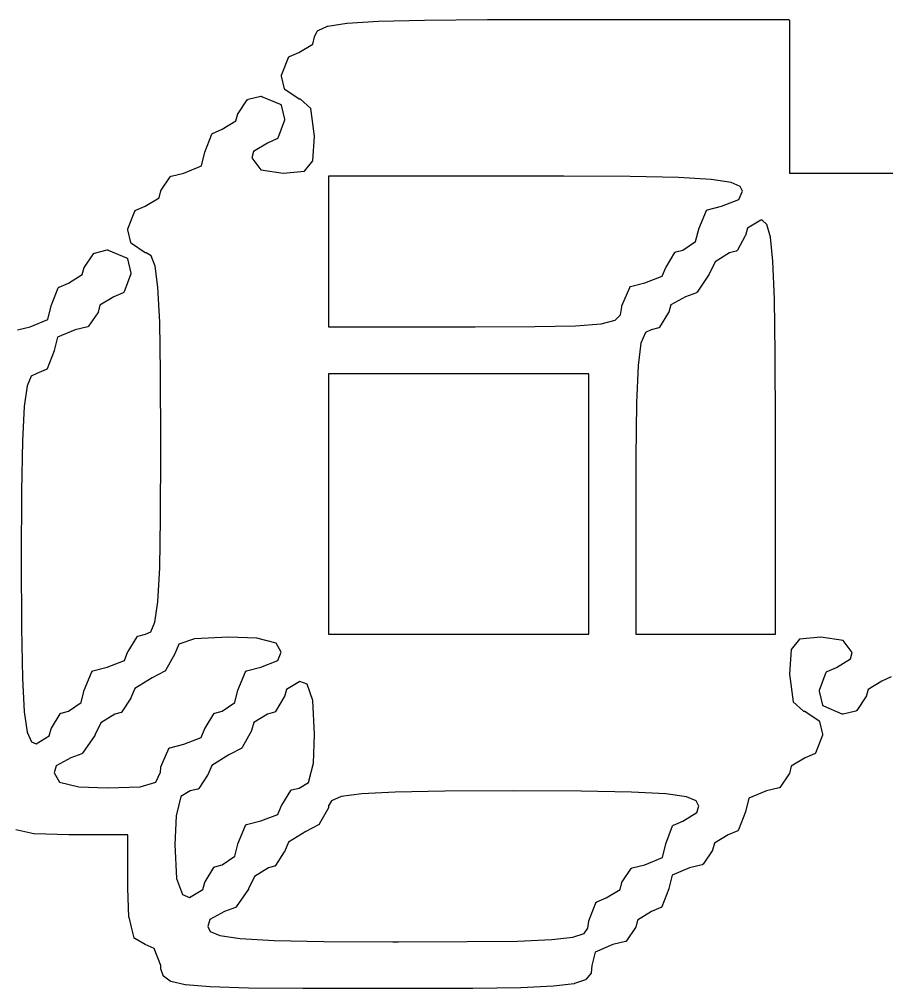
# Model space of a CAD drawing. Header units: millimetres. Extents: x 24 to 207, y 13 to 184.
# Drawn here: x 72.923 to 75.79, y 169.269 to 172.472 of the extents above; entities that cross this region are included whole.
import ezdxf

# ---------------------------------------------------------------- set-up
doc = ezdxf.new("R2010")
doc.units = ezdxf.units.MM
doc.header["$MEASUREMENT"] = 0
doc.layers.add('Silk', color=142, linetype='Continuous')

msp = doc.modelspace()

# ---------------------------------------------------------------- linework, layer by layer
at = {"layer": 'Silk', "linetype": 'Continuous'}
for p, q in [((73.943, 172.4492), (74.006, 172.4591)), ((74.006, 172.4591), (74.007, 172.4591)), ((74.007, 172.4591), (74.11, 172.4657)), ((74.007, 172.4591), (74.007, 172.4591)), ((74.11, 172.4657), (74.262, 172.4696)), ((74.11, 172.4657), (74.11, 172.4657)), ((74.11, 172.4657), (74.11, 172.4657)), ((74.262, 172.4696), (74.471, 172.4714)), ((74.262, 172.4696), (74.262, 172.4696)), ((74.262, 172.4696), (74.262, 172.4696)), ((74.471, 172.4714), (74.684, 172.4718)), ((74.471, 172.4714), (74.471, 172.4714)), ((74.471, 172.4714), (74.471, 172.4714)), ((74.684, 172.4718), (74.684, 172.4718)), ((74.684, 172.4718), (74.684, 172.4718)), ((74.684, 172.4718), (75.464, 172.4718)), ((75.464, 172.4718), (75.465, 172.4717)), ((75.465, 172.4717), (75.465, 172.4717)), ((75.465, 172.4717), (75.465, 172.4716)), ((75.465, 172.4716), (75.466, 172.4715)), ((75.466, 172.4715), (75.466, 172.4713)), ((75.466, 172.4713), (75.467, 172.4711)), ((75.467, 172.4711), (75.467, 172.4709)), ((75.467, 172.4709), (75.467, 172.4706)), ((75.467, 172.4706), (75.468, 172.4703)), ((75.468, 172.4703), (75.468, 172.47)), ((75.468, 172.47), (75.468, 172.4696)), ((75.468, 172.4696), (75.468, 172.4693)), ((75.468, 172.4693), (75.469, 172.4689)), ((75.469, 172.4689), (75.469, 172.4685)), ((75.469, 172.4685), (75.469, 172.4681)), ((75.469, 172.4681), (75.469, 172.4677)), ((75.469, 172.4677), (75.469, 172.4672)), ((75.469, 172.4672), (75.469, 172.4668)), ((75.469, 172.4668), (75.469, 171.9638)), ((73.899, 172.4145), (73.908, 172.4327)), ((73.908, 172.4328), (73.909, 172.4334)), ((73.908, 172.4327), (73.908, 172.4328)), ((73.908, 172.4328), (73.908, 172.4328)), ((73.909, 172.4342), (73.91, 172.4346)), ((73.909, 172.4341), (73.909, 172.4342)), ((73.909, 172.4342), (73.909, 172.4342)), ((73.909, 172.4334), (73.909, 172.4341)), ((73.91, 172.4351), (73.911, 172.4352)), ((73.91, 172.4346), (73.91, 172.4351)), ((73.91, 172.4351), (73.91, 172.4351)), ((73.911, 172.4352), (73.942, 172.4489)), ((73.942, 172.4489), (73.943, 172.449)), ((73.943, 172.449), (73.943, 172.4492)), ((73.893, 172.3902), (73.899, 172.4136)), ((73.899, 172.414), (73.899, 172.4145)), ((73.899, 172.4136), (73.899, 172.414)), ((73.816, 172.3491), (73.847, 172.3624)), ((73.847, 172.3624), (73.893, 172.3902)), ((73.79, 172.2872), (73.813, 172.3463)), ((73.813, 172.3468), (73.814, 172.3472)), ((73.813, 172.3465), (73.813, 172.3468)), ((73.813, 172.3463), (73.813, 172.3465)), ((73.814, 172.3481), (73.815, 172.3485)), ((73.814, 172.3479), (73.814, 172.3481)), ((73.814, 172.3478), (73.814, 172.3479)), ((73.814, 172.3472), (73.814, 172.3478)), ((73.815, 172.3485), (73.815, 172.3489)), ((73.815, 172.3489), (73.816, 172.3489)), ((73.816, 172.3489), (73.816, 172.3491)), ((73.79, 172.2866), (73.79, 172.2872)), ((73.79, 172.286), (73.79, 172.2866)), ((73.79, 172.2857), (73.79, 172.286)), ((73.79, 172.2855), (73.79, 172.2857)), ((73.79, 172.2849), (73.79, 172.2855)), ((73.79, 172.2842), (73.79, 172.2849)), ((73.8, 172.2419), (73.79, 172.2842)), ((73.8, 172.2418), (73.8, 172.2419)), ((73.8, 172.2417), (73.8, 172.2418)), ((73.801, 172.241), (73.8, 172.2417)), ((73.801, 172.2403), (73.801, 172.241)), ((73.801, 172.2402), (73.801, 172.2403)), ((73.801, 172.2401), (73.801, 172.2402)), ((73.802, 172.2396), (73.801, 172.2401)), ((73.802, 172.239), (73.802, 172.2396)), ((73.802, 172.2389), (73.802, 172.239)), ((73.802, 172.239), (73.802, 172.239)), ((73.847, 172.2087), (73.802, 172.2389)), ((73.646, 172.1612), (73.676, 172.2055)), ((73.676, 172.2057), (73.677, 172.2062)), ((73.676, 172.2056), (73.676, 172.2057)), ((73.676, 172.2055), (73.676, 172.2056)), ((73.677, 172.2069), (73.678, 172.2072)), ((73.677, 172.2068), (73.677, 172.2069)), ((73.677, 172.2062), (73.677, 172.2068)), ((73.677, 172.2068), (73.677, 172.2068)), ((73.678, 172.2072), (73.679, 172.2075)), ((73.679, 172.2076), (73.721, 172.2177)), ((73.679, 172.2075), (73.679, 172.2076)), ((73.679, 172.2075), (73.679, 172.2075)), ((73.721, 172.2177), (73.722, 172.2177)), ((73.722, 172.2177), (73.723, 172.2178)), ((73.723, 172.2178), (73.723, 172.2178)), ((73.723, 172.2178), (73.723, 172.2178)), ((73.723, 172.2178), (73.724, 172.2176)), ((73.724, 172.2176), (73.724, 172.2174)), ((73.724, 172.2174), (73.785, 172.1918)), ((73.847, 172.2085), (73.847, 172.2087)), ((73.848, 172.2082), (73.847, 172.2085)), ((73.848, 172.2081), (73.848, 172.2082)), ((73.848, 172.208), (73.848, 172.2081)), ((73.849, 172.2079), (73.848, 172.208)), ((73.849, 172.2078), (73.849, 172.2079)), ((73.852, 172.2077), (73.849, 172.2078)), ((73.887, 172.1772), (73.852, 172.2077)), ((73.785, 172.1918), (73.786, 172.1915)), ((73.786, 172.1915), (73.786, 172.1912)), ((73.786, 172.1912), (73.786, 172.191)), ((73.786, 172.191), (73.786, 172.1908)), ((73.786, 172.1908), (73.787, 172.1904)), ((73.787, 172.1904), (73.787, 172.19)), ((73.787, 172.19), (73.787, 172.1897)), ((73.787, 172.1897), (73.788, 172.1894)), ((73.788, 172.1894), (73.788, 172.1889)), ((73.788, 172.1889), (73.788, 172.1884)), ((73.788, 172.1884), (73.8, 172.1415)), ((73.899, 172.0857), (73.887, 172.1772)), ((73.593, 172.1084), (73.639, 172.1362)), ((73.639, 172.1362), (73.645, 172.1596)), ((73.645, 172.1604), (73.646, 172.1612)), ((73.645, 172.1596), (73.645, 172.1604)), ((73.645, 172.1596), (73.645, 172.1596)), ((73.645, 172.1596), (73.645, 172.1596)), ((73.646, 172.1612), (73.646, 172.1612)), ((73.646, 172.1612), (73.646, 172.1612)), ((73.8, 172.1384), (73.777, 172.0793)), ((73.8, 172.1415), (73.8, 172.1408)), ((73.8, 172.1408), (73.8, 172.1402)), ((73.8, 172.1402), (73.8, 172.1399)), ((73.8, 172.1399), (73.8, 172.1397)), ((73.8, 172.1397), (73.8, 172.1391)), ((73.8, 172.1391), (73.8, 172.1384)), ((73.562, 172.0951), (73.593, 172.1084)), ((73.536, 172.0332), (73.559, 172.0923)), ((73.559, 172.0928), (73.56, 172.0932)), ((73.559, 172.0925), (73.559, 172.0928)), ((73.559, 172.0923), (73.559, 172.0925)), ((73.56, 172.0941), (73.561, 172.0945)), ((73.56, 172.0939), (73.56, 172.0941)), ((73.56, 172.0938), (73.56, 172.0939)), ((73.56, 172.0932), (73.56, 172.0938)), ((73.561, 172.0945), (73.561, 172.0949)), ((73.561, 172.0949), (73.562, 172.0949)), ((73.562, 172.0949), (73.562, 172.0951)), ((73.774, 172.0765), (73.743, 172.0632)), ((73.775, 172.0767), (73.774, 172.0765)), ((73.776, 172.0775), (73.775, 172.0771)), ((73.775, 172.0771), (73.775, 172.0768)), ((73.775, 172.0768), (73.775, 172.0767)), ((73.777, 172.0789), (73.776, 172.0784)), ((73.776, 172.0784), (73.776, 172.0779)), ((73.776, 172.0779), (73.776, 172.0777)), ((73.776, 172.0777), (73.776, 172.0775)), ((73.777, 172.0793), (73.777, 172.0791)), ((73.777, 172.0791), (73.777, 172.0789)), ((73.893, 172.0038), (73.899, 172.0857)), ((73.743, 172.0632), (73.697, 172.0354)), ((73.525, 171.9881), (73.536, 172.0326)), ((73.536, 172.0329), (73.536, 172.0332)), ((73.536, 172.0326), (73.536, 172.0329)), ((73.697, 172.0354), (73.692, 172.0143)), ((73.692, 172.0143), (73.721, 171.9747)), ((73.467, 171.9636), (73.525, 171.9881)), ((73.721, 171.9747), (73.795, 171.9638)), ((73.866, 171.9707), (73.893, 172.0038)), ((73.392, 171.9072), (73.422, 171.9515)), ((73.422, 171.9517), (73.423, 171.9522)), ((73.422, 171.9516), (73.422, 171.9517)), ((73.422, 171.9515), (73.422, 171.9516)), ((73.423, 171.9529), (73.424, 171.9532)), ((73.423, 171.9528), (73.423, 171.9529)), ((73.423, 171.9522), (73.423, 171.9528)), ((73.423, 171.9528), (73.423, 171.9528)), ((73.424, 171.9532), (73.425, 171.9535)), ((73.425, 171.9536), (73.467, 171.9636)), ((73.425, 171.9535), (73.425, 171.9536)), ((73.425, 171.9535), (73.425, 171.9535)), ((73.795, 171.9638), (73.866, 171.9707)), ((74.63, 171.9538), (73.945, 171.9538)), ((73.945, 171.9538), (73.945, 171.4558)), ((74.723, 171.9537), (74.63, 171.9538)), ((74.943, 171.9524), (74.723, 171.9537)), ((75.102, 171.949), (74.943, 171.9524)), ((75.21, 171.9427), (75.102, 171.949)), ((75.276, 171.9329), (75.21, 171.9427)), ((75.469, 171.9638), (75.967, 171.9638)), ((75.306, 171.9197), (75.276, 171.9329)), ((75.314, 171.9043), (75.306, 171.9197)), ((73.339, 171.8544), (73.385, 171.8822)), ((73.385, 171.8822), (73.391, 171.9056)), ((73.391, 171.9064), (73.392, 171.9072)), ((73.391, 171.9056), (73.391, 171.9064)), ((73.391, 171.9056), (73.391, 171.9056)), ((73.391, 171.9056), (73.391, 171.9056)), ((73.392, 171.9072), (73.392, 171.9072)), ((73.392, 171.9072), (73.392, 171.9072)), ((75.302, 171.8766), (75.314, 171.9043)), ((73.308, 171.8411), (73.339, 171.8544)), ((75.198, 171.8429), (75.245, 171.8547)), ((75.245, 171.8547), (75.302, 171.8766)), ((73.282, 171.7792), (73.305, 171.8383)), ((73.305, 171.8388), (73.306, 171.8392)), ((73.305, 171.8385), (73.305, 171.8388)), ((73.305, 171.8383), (73.305, 171.8385)), ((73.306, 171.8401), (73.307, 171.8405)), ((73.306, 171.8399), (73.306, 171.8401)), ((73.306, 171.8398), (73.306, 171.8399)), ((73.306, 171.8392), (73.306, 171.8398)), ((73.307, 171.8405), (73.307, 171.8409)), ((73.307, 171.8409), (73.308, 171.8409)), ((73.308, 171.8409), (73.308, 171.8411)), ((75.169, 171.7793), (75.195, 171.84)), ((75.195, 171.8409), (75.196, 171.8412)), ((75.195, 171.8404), (75.195, 171.8409)), ((75.195, 171.84), (75.195, 171.8404)), ((75.196, 171.8418), (75.197, 171.8422)), ((75.196, 171.8414), (75.196, 171.8418)), ((75.196, 171.8412), (75.196, 171.8414)), ((75.197, 171.8425), (75.198, 171.8426)), ((75.197, 171.8423), (75.197, 171.8425)), ((75.197, 171.8422), (75.197, 171.8423)), ((75.198, 171.8426), (75.198, 171.8429)), ((75.375, 171.8085), (75.33, 171.7814)), ((75.379, 171.8079), (75.375, 171.8085)), ((75.394, 171.7936), (75.379, 171.8079)), ((75.406, 171.7516), (75.394, 171.7936)), ((73.282, 171.7786), (73.282, 171.7792)), ((73.282, 171.778), (73.282, 171.7786)), ((73.282, 171.7777), (73.282, 171.778)), ((73.282, 171.7775), (73.282, 171.7777)), ((73.282, 171.7768), (73.282, 171.7775)), ((73.282, 171.7762), (73.282, 171.7768)), ((73.292, 171.7339), (73.282, 171.7762)), ((75.159, 171.7381), (75.169, 171.7785)), ((75.169, 171.7789), (75.169, 171.7793)), ((75.169, 171.7785), (75.169, 171.7789)), ((75.323, 171.7568), (75.297, 171.7086)), ((75.324, 171.7574), (75.323, 171.7568)), ((75.33, 171.7814), (75.324, 171.758)), ((75.324, 171.758), (75.324, 171.7574)), ((75.414, 171.6722), (75.406, 171.7516)), ((73.292, 171.7338), (73.292, 171.7339)), ((73.292, 171.7337), (73.292, 171.7338)), ((73.293, 171.733), (73.292, 171.7337)), ((73.293, 171.7323), (73.293, 171.733)), ((73.293, 171.7322), (73.293, 171.7323)), ((73.293, 171.7321), (73.293, 171.7322)), ((73.294, 171.7316), (73.293, 171.7321)), ((73.294, 171.731), (73.294, 171.7316)), ((73.294, 171.7309), (73.294, 171.731)), ((73.294, 171.731), (73.294, 171.731)), ((73.339, 171.7007), (73.294, 171.7309)), ((75.117, 171.7094), (75.159, 171.7381)), ((73.138, 171.6532), (73.168, 171.6975)), ((73.168, 171.6977), (73.169, 171.6982)), ((73.168, 171.6976), (73.168, 171.6977)), ((73.168, 171.6975), (73.168, 171.6976)), ((73.169, 171.6989), (73.17, 171.6992)), ((73.169, 171.6988), (73.169, 171.6989)), ((73.169, 171.6982), (73.169, 171.6988)), ((73.169, 171.6988), (73.169, 171.6988)), ((73.17, 171.6992), (73.171, 171.6995)), ((73.171, 171.6996), (73.213, 171.7097)), ((73.171, 171.6995), (73.171, 171.6996)), ((73.171, 171.6995), (73.171, 171.6995)), ((73.213, 171.7097), (73.214, 171.7097)), ((73.214, 171.7097), (73.215, 171.7098)), ((73.215, 171.7098), (73.215, 171.7098)), ((73.215, 171.7098), (73.215, 171.7098)), ((73.215, 171.7098), (73.216, 171.7096)), ((73.216, 171.7096), (73.216, 171.7094)), ((73.216, 171.7094), (73.277, 171.6838)), ((73.339, 171.7004), (73.339, 171.7007)), ((73.34, 171.7002), (73.339, 171.7004)), ((73.34, 171.7001), (73.34, 171.7002)), ((73.34, 171.7), (73.34, 171.7001)), ((73.341, 171.6999), (73.34, 171.7)), ((73.341, 171.6998), (73.341, 171.6999)), ((73.342, 171.6998), (73.341, 171.6998)), ((73.359, 171.6906), (73.342, 171.6998)), ((73.372, 171.6566), (73.359, 171.6906)), ((75.061, 171.653), (75.09, 171.7011)), ((75.09, 171.7019), (75.091, 171.7024)), ((75.09, 171.7014), (75.09, 171.7019)), ((75.09, 171.7012), (75.09, 171.7014)), ((75.09, 171.7011), (75.09, 171.7012)), ((75.091, 171.7026), (75.092, 171.7029)), ((75.091, 171.7025), (75.091, 171.7026)), ((75.091, 171.7024), (75.091, 171.7025)), ((75.092, 171.7032), (75.093, 171.7033)), ((75.092, 171.7029), (75.092, 171.7032)), ((75.093, 171.7033), (75.117, 171.7094)), ((75.093, 171.7033), (75.093, 171.7033)), ((75.271, 171.7002), (75.224, 171.6709)), ((75.293, 171.7063), (75.271, 171.7002)), ((75.294, 171.7064), (75.293, 171.7063)), ((75.295, 171.707), (75.294, 171.7067)), ((75.294, 171.7067), (75.294, 171.7064)), ((75.294, 171.7064), (75.294, 171.7064)), ((75.296, 171.7078), (75.295, 171.7073)), ((75.295, 171.7073), (75.295, 171.7072)), ((75.295, 171.7072), (75.295, 171.707)), ((75.297, 171.7086), (75.296, 171.7085)), ((75.296, 171.7085), (75.296, 171.7082)), ((75.296, 171.7082), (75.296, 171.7078)), ((73.277, 171.6838), (73.278, 171.6835)), ((73.278, 171.6835), (73.278, 171.6832)), ((73.278, 171.6832), (73.278, 171.683)), ((73.278, 171.683), (73.278, 171.6828)), ((73.278, 171.6828), (73.279, 171.6824)), ((73.279, 171.6824), (73.279, 171.682)), ((73.279, 171.682), (73.279, 171.6817)), ((73.279, 171.6817), (73.28, 171.6814)), ((73.28, 171.6814), (73.28, 171.6809)), ((73.28, 171.6809), (73.28, 171.6804)), ((73.28, 171.6804), (73.292, 171.6335)), ((73.381, 171.5863), (73.372, 171.6566)), ((75.224, 171.6709), (75.204, 171.6301)), ((75.42, 171.5471), (75.414, 171.6722)), ((73.085, 171.6004), (73.131, 171.6282)), ((73.131, 171.6282), (73.137, 171.6516)), ((73.137, 171.6524), (73.138, 171.6532)), ((73.137, 171.6516), (73.137, 171.6524)), ((73.137, 171.6516), (73.137, 171.6516)), ((73.137, 171.6516), (73.137, 171.6516)), ((73.138, 171.6532), (73.138, 171.6532)), ((73.138, 171.6532), (73.138, 171.6532)), ((73.292, 171.6304), (73.269, 171.5713)), ((73.292, 171.6335), (73.292, 171.6328)), ((73.292, 171.6328), (73.292, 171.6322)), ((73.292, 171.6322), (73.292, 171.6319)), ((73.292, 171.6319), (73.292, 171.6317)), ((73.292, 171.6317), (73.292, 171.6311)), ((73.292, 171.6311), (73.292, 171.6304)), ((74.991, 171.6007), (75.048, 171.6226)), ((75.048, 171.6226), (75.06, 171.6523)), ((75.06, 171.6523), (75.061, 171.6526)), ((75.061, 171.6526), (75.061, 171.653)), ((75.204, 171.6294), (75.164, 171.5704)), ((75.204, 171.6301), (75.204, 171.6298)), ((75.204, 171.6298), (75.204, 171.6294)), ((73.054, 171.5871), (73.085, 171.6004)), ((74.944, 171.5889), (74.991, 171.6007)), ((73.028, 171.5252), (73.051, 171.5843)), ((73.051, 171.5848), (73.052, 171.5852)), ((73.051, 171.5845), (73.051, 171.5848)), ((73.051, 171.5843), (73.051, 171.5845)), ((73.052, 171.5861), (73.053, 171.5865)), ((73.052, 171.5859), (73.052, 171.5861)), ((73.052, 171.5858), (73.052, 171.5859)), ((73.052, 171.5852), (73.052, 171.5858)), ((73.053, 171.5865), (73.053, 171.5869)), ((73.053, 171.5869), (73.054, 171.5869)), ((73.054, 171.5869), (73.054, 171.5871)), ((73.266, 171.5685), (73.235, 171.5552)), ((73.267, 171.5687), (73.266, 171.5685)), ((73.268, 171.5695), (73.267, 171.5691)), ((73.267, 171.5691), (73.267, 171.5688)), ((73.267, 171.5688), (73.267, 171.5687)), ((73.269, 171.5709), (73.268, 171.5704)), ((73.268, 171.5704), (73.268, 171.5699)), ((73.268, 171.5699), (73.268, 171.5697)), ((73.268, 171.5697), (73.268, 171.5695)), ((73.269, 171.5713), (73.269, 171.5711)), ((73.269, 171.5711), (73.269, 171.5709)), ((73.387, 171.4711), (73.381, 171.5863)), ((74.915, 171.5253), (74.941, 171.586)), ((74.941, 171.5869), (74.942, 171.5872)), ((74.941, 171.5864), (74.941, 171.5869)), ((74.941, 171.586), (74.941, 171.5864)), ((74.942, 171.5878), (74.943, 171.5882)), ((74.942, 171.5874), (74.942, 171.5878)), ((74.942, 171.5872), (74.942, 171.5874)), ((74.943, 171.5885), (74.944, 171.5886)), ((74.943, 171.5883), (74.943, 171.5885)), ((74.943, 171.5882), (74.943, 171.5883)), ((74.944, 171.5886), (74.944, 171.5889)), ((75.162, 171.5685), (75.125, 171.5551)), ((75.163, 171.5692), (75.162, 171.5689)), ((75.162, 171.5689), (75.162, 171.5685)), ((75.164, 171.5699), (75.163, 171.5694)), ((75.163, 171.5694), (75.163, 171.5693)), ((75.163, 171.5693), (75.163, 171.5692)), ((75.164, 171.5704), (75.164, 171.5699)), ((73.189, 171.5274), (73.183, 171.504)), ((73.235, 171.5552), (73.189, 171.5274)), ((75.077, 171.5287), (75.07, 171.5039)), ((75.125, 171.5551), (75.077, 171.5287)), ((75.422, 171.3675), (75.42, 171.5471)), ((73.017, 171.4801), (73.028, 171.5246)), ((73.028, 171.5249), (73.028, 171.5252)), ((73.028, 171.5246), (73.028, 171.5249)), ((73.182, 171.5024), (73.152, 171.4581)), ((73.183, 171.5033), (73.182, 171.5024)), ((73.182, 171.5024), (73.182, 171.5024)), ((73.182, 171.5024), (73.182, 171.5024)), ((73.183, 171.504), (73.183, 171.504)), ((73.183, 171.504), (73.183, 171.504)), ((73.183, 171.504), (73.183, 171.5033)), ((74.893, 171.478), (74.911, 171.4956)), ((74.911, 171.4956), (74.915, 171.5223)), ((74.915, 171.5252), (74.915, 171.5253)), ((74.915, 171.5251), (74.915, 171.5252)), ((74.915, 171.5244), (74.915, 171.5251)), ((74.915, 171.5236), (74.915, 171.5244)), ((74.915, 171.5235), (74.915, 171.5236)), ((74.915, 171.5234), (74.915, 171.5235)), ((74.915, 171.5223), (74.915, 171.5234)), ((75.069, 171.5027), (75.04, 171.4546)), ((75.07, 171.5033), (75.069, 171.5027)), ((75.07, 171.5039), (75.07, 171.5033)), ((72.959, 171.4556), (73.017, 171.4801)), ((73.39, 171.3056), (73.387, 171.4711)), ((74.762, 171.4592), (74.847, 171.466)), ((74.847, 171.466), (74.893, 171.478)), ((72.917, 171.4456), (72.959, 171.4556)), ((73.107, 171.446), (73.049, 171.4215)), ((73.149, 171.4561), (73.107, 171.446)), ((73.15, 171.4564), (73.149, 171.4561)), ((73.149, 171.4561), (73.149, 171.4561)), ((73.149, 171.4561), (73.149, 171.4561)), ((73.151, 171.4567), (73.15, 171.4564)), ((73.152, 171.4579), (73.151, 171.4574)), ((73.151, 171.4574), (73.151, 171.4569)), ((73.151, 171.4569), (73.151, 171.4568)), ((73.151, 171.4568), (73.151, 171.4567)), ((73.152, 171.4581), (73.152, 171.458)), ((73.152, 171.458), (73.152, 171.4579)), ((73.945, 171.4558), (74.43, 171.4558)), ((74.43, 171.4558), (74.627, 171.4564)), ((74.627, 171.4564), (74.762, 171.4592)), ((74.993, 171.4369), (74.978, 171.4019)), ((75.012, 171.4461), (74.993, 171.4369)), ((75.037, 171.4523), (75.012, 171.4461)), ((75.038, 171.4524), (75.037, 171.4524)), ((75.037, 171.4524), (75.037, 171.4523)), ((75.039, 171.453), (75.038, 171.4527)), ((75.038, 171.4527), (75.038, 171.4524)), ((75.04, 171.4537), (75.039, 171.4532)), ((75.039, 171.4532), (75.039, 171.4531)), ((75.039, 171.4531), (75.039, 171.453)), ((75.04, 171.4546), (75.04, 171.4544)), ((75.04, 171.4544), (75.04, 171.4542)), ((75.04, 171.4542), (75.04, 171.4537)), ((73.049, 171.4215), (73.038, 171.377)), ((74.978, 171.4019), (74.969, 171.3277)), ((73.038, 171.3764), (73.015, 171.3173)), ((73.038, 171.377), (73.038, 171.3767)), ((73.038, 171.3767), (73.038, 171.3764)), ((75.422, 171.3675), (75.422, 171.3675)), ((75.423, 171.1242), (75.422, 171.3675)), ((73.012, 171.3145), (72.981, 171.3011)), ((73.013, 171.3147), (73.012, 171.3145)), ((73.014, 171.3155), (73.013, 171.3151)), ((73.013, 171.3151), (73.013, 171.3148)), ((73.013, 171.3148), (73.013, 171.3147)), ((73.015, 171.3169), (73.014, 171.3164)), ((73.014, 171.3164), (73.014, 171.3159)), ((73.014, 171.3159), (73.014, 171.3157)), ((73.014, 171.3157), (73.014, 171.3155)), ((73.015, 171.3173), (73.015, 171.3171)), ((73.015, 171.3171), (73.015, 171.3169)), ((73.39, 171.3021), (73.39, 171.3056)), ((73.391, 171.0698), (73.39, 171.3021)), ((74.969, 171.3277), (74.963, 171.2048)), ((72.962, 171.2926), (72.949, 171.2604)), ((72.981, 171.3011), (72.962, 171.2926)), ((73.945, 171.3007), (73.945, 170.4398)), ((74.806, 171.3007), (73.945, 171.3007)), ((74.806, 170.4398), (74.806, 171.3007)), ((72.949, 171.2604), (72.939, 171.1921)), ((72.939, 171.1921), (72.933, 171.079)), ((74.963, 171.2048), (74.961, 171.0232)), ((75.423, 170.4398), (75.423, 171.1242)), ((72.933, 171.079), (72.93, 170.912)), ((73.39, 170.8238), (73.391, 171.0514)), ((73.391, 171.0514), (73.391, 171.0698)), ((74.961, 171.0232), (74.961, 170.9428)), ((74.961, 170.9428), (74.961, 170.4398)), ((72.93, 170.912), (72.929, 170.6888)), ((73.387, 170.6589), (73.39, 170.8238)), ((72.929, 170.6888), (72.93, 170.4603)), ((73.381, 170.5471), (73.387, 170.6589)), ((73.371, 170.4796), (73.381, 170.5471)), ((73.358, 170.4478), (73.371, 170.4796)), ((72.93, 170.4603), (72.933, 170.2949)), ((73.315, 170.4333), (73.34, 170.4395)), ((73.34, 170.4395), (73.358, 170.4478)), ((73.945, 170.4398), (74.806, 170.4398)), ((74.961, 170.4398), (75.423, 170.4398)), ((73.283, 170.383), (73.312, 170.4311)), ((73.312, 170.4319), (73.313, 170.4324)), ((73.312, 170.4314), (73.312, 170.4319)), ((73.312, 170.4312), (73.312, 170.4314)), ((73.312, 170.4311), (73.312, 170.4312)), ((73.313, 170.4326), (73.314, 170.4329)), ((73.313, 170.4325), (73.313, 170.4326)), ((73.313, 170.4324), (73.313, 170.4325)), ((73.314, 170.4332), (73.315, 170.4333)), ((73.314, 170.4329), (73.314, 170.4332)), ((73.315, 170.4333), (73.315, 170.4333)), ((73.45, 170.4066), (73.437, 170.3751)), ((73.502, 170.4246), (73.45, 170.4066)), ((73.614, 170.4298), (73.502, 170.4246)), ((73.708, 170.4264), (73.614, 170.4298)), ((73.772, 170.4103), (73.708, 170.4264)), ((73.789, 170.3801), (73.772, 170.4103)), ((75.502, 170.423), (75.475, 170.3899)), ((75.573, 170.4298), (75.502, 170.423)), ((75.647, 170.4189), (75.573, 170.4298)), ((75.676, 170.3793), (75.647, 170.4189)), ((73.27, 170.3526), (73.282, 170.3823)), ((73.282, 170.3823), (73.283, 170.3826)), ((73.283, 170.3826), (73.283, 170.383)), ((73.437, 170.3746), (73.406, 170.3196)), ((73.437, 170.3751), (73.437, 170.3748)), ((73.437, 170.3748), (73.437, 170.3746)), ((73.778, 170.3526), (73.789, 170.3801)), ((75.475, 170.3899), (75.469, 170.308)), ((75.671, 170.3582), (75.676, 170.3793)), ((73.213, 170.3307), (73.27, 170.3526)), ((73.721, 170.3307), (73.778, 170.3526)), ((75.625, 170.3304), (75.671, 170.3582)), ((73.137, 170.2553), (73.163, 170.316)), ((73.163, 170.3169), (73.164, 170.3172)), ((73.163, 170.3164), (73.163, 170.3169)), ((73.163, 170.316), (73.163, 170.3164)), ((73.164, 170.3178), (73.165, 170.3182)), ((73.164, 170.3174), (73.164, 170.3178)), ((73.164, 170.3172), (73.164, 170.3174)), ((73.165, 170.3185), (73.166, 170.3186)), ((73.165, 170.3183), (73.165, 170.3185)), ((73.165, 170.3182), (73.165, 170.3183)), ((73.166, 170.3189), (73.213, 170.3307)), ((73.166, 170.3186), (73.166, 170.3189)), ((73.404, 170.3176), (73.362, 170.2958)), ((73.405, 170.3182), (73.404, 170.3179)), ((73.404, 170.3179), (73.404, 170.3176)), ((73.406, 170.3191), (73.405, 170.3186)), ((73.405, 170.3186), (73.405, 170.3184)), ((73.405, 170.3184), (73.405, 170.3182)), ((73.406, 170.3196), (73.406, 170.3191)), ((73.645, 170.2553), (73.671, 170.316)), ((73.671, 170.3169), (73.672, 170.3172)), ((73.671, 170.3164), (73.671, 170.3169)), ((73.671, 170.316), (73.671, 170.3164)), ((73.672, 170.3178), (73.673, 170.3182)), ((73.672, 170.3174), (73.672, 170.3178)), ((73.672, 170.3172), (73.672, 170.3174)), ((73.673, 170.3185), (73.674, 170.3186)), ((73.673, 170.3183), (73.673, 170.3185)), ((73.673, 170.3182), (73.673, 170.3183)), ((73.674, 170.3189), (73.721, 170.3307)), ((73.674, 170.3186), (73.674, 170.3189)), ((75.568, 170.2552), (75.591, 170.3143)), ((75.591, 170.3148), (75.592, 170.3152)), ((75.591, 170.3145), (75.591, 170.3148)), ((75.591, 170.3143), (75.591, 170.3145)), ((75.592, 170.3161), (75.593, 170.3165)), ((75.592, 170.3159), (75.592, 170.3161)), ((75.592, 170.3158), (75.592, 170.3159)), ((75.592, 170.3152), (75.592, 170.3158)), ((75.593, 170.3165), (75.593, 170.3169)), ((75.593, 170.3169), (75.594, 170.3169)), ((75.594, 170.3171), (75.625, 170.3304)), ((75.594, 170.3169), (75.594, 170.3171)), ((72.933, 170.2949), (72.939, 170.1831)), ((73.362, 170.2958), (73.305, 170.2603)), ((73.85, 170.2841), (73.806, 170.2574)), ((73.874, 170.2743), (73.85, 170.2841)), ((75.469, 170.308), (75.481, 170.2164)), ((75.775, 170.2852), (75.729, 170.2574)), ((75.806, 170.2985), (75.775, 170.2852)), ((73.127, 170.2141), (73.137, 170.2545)), ((73.137, 170.2549), (73.137, 170.2553)), ((73.137, 170.2545), (73.137, 170.2549)), ((73.305, 170.2603), (73.292, 170.2291)), ((73.635, 170.2141), (73.645, 170.2545)), ((73.645, 170.2549), (73.645, 170.2553)), ((73.645, 170.2545), (73.645, 170.2549)), ((73.806, 170.2574), (73.8, 170.234)), ((73.893, 170.2213), (73.874, 170.2743)), ((75.568, 170.2545), (75.568, 170.2552)), ((75.568, 170.2539), (75.568, 170.2545)), ((75.568, 170.2537), (75.568, 170.2539)), ((75.568, 170.2535), (75.568, 170.2537)), ((75.568, 170.2528), (75.568, 170.2535)), ((75.568, 170.2522), (75.568, 170.2528)), ((75.58, 170.2052), (75.568, 170.2522)), ((75.729, 170.2574), (75.723, 170.234)), ((73.085, 170.1854), (73.127, 170.2141)), ((73.291, 170.2283), (73.262, 170.183)), ((73.292, 170.2291), (73.291, 170.2287)), ((73.291, 170.2287), (73.291, 170.2283)), ((73.593, 170.1854), (73.635, 170.2141)), ((73.799, 170.2327), (73.77, 170.1846)), ((73.8, 170.2333), (73.799, 170.2327)), ((73.8, 170.234), (73.8, 170.2333)), ((73.899, 170.1082), (73.893, 170.2213)), ((75.481, 170.2164), (75.516, 170.186)), ((75.722, 170.2324), (75.692, 170.1881)), ((75.723, 170.2332), (75.722, 170.2324)), ((75.722, 170.2324), (75.722, 170.2324)), ((75.722, 170.2324), (75.722, 170.2324)), ((75.723, 170.234), (75.723, 170.234)), ((75.723, 170.234), (75.723, 170.234)), ((75.723, 170.234), (75.723, 170.2332)), ((72.939, 170.1831), (72.949, 170.1159)), ((73.061, 170.1793), (73.085, 170.1854)), ((73.259, 170.1808), (73.239, 170.1761)), ((73.26, 170.1808), (73.259, 170.1808)), ((73.261, 170.1814), (73.26, 170.1812)), ((73.26, 170.1812), (73.26, 170.1809)), ((73.26, 170.1809), (73.26, 170.1808)), ((73.262, 170.1822), (73.261, 170.1817)), ((73.261, 170.1817), (73.261, 170.1816)), ((73.261, 170.1816), (73.261, 170.1814)), ((73.262, 170.183), (73.262, 170.1828)), ((73.262, 170.1828), (73.262, 170.1826)), ((73.262, 170.1826), (73.262, 170.1822)), ((73.569, 170.1793), (73.593, 170.1854)), ((73.767, 170.1823), (73.743, 170.1761)), ((73.768, 170.1824), (73.767, 170.1824)), ((73.767, 170.1824), (73.767, 170.1823)), ((73.769, 170.183), (73.768, 170.1827)), ((73.768, 170.1827), (73.768, 170.1824)), ((73.77, 170.1837), (73.769, 170.1832)), ((73.769, 170.1832), (73.769, 170.1831)), ((73.769, 170.1831), (73.769, 170.183)), ((73.77, 170.1846), (73.77, 170.1844)), ((73.77, 170.1844), (73.77, 170.1842)), ((73.77, 170.1842), (73.77, 170.1837)), ((75.516, 170.186), (75.519, 170.1858)), ((75.519, 170.1858), (75.519, 170.1857)), ((75.519, 170.1857), (75.52, 170.1857)), ((75.52, 170.1857), (75.52, 170.1855)), ((75.52, 170.1855), (75.521, 170.1854)), ((75.521, 170.1854), (75.521, 170.1852)), ((75.521, 170.1852), (75.521, 170.1849)), ((75.521, 170.1849), (75.566, 170.1547)), ((75.58, 170.2047), (75.58, 170.2052)), ((75.58, 170.2042), (75.58, 170.2047)), ((75.581, 170.2039), (75.58, 170.2042)), ((75.581, 170.2037), (75.581, 170.2039)), ((75.581, 170.2033), (75.581, 170.2037)), ((75.582, 170.2028), (75.581, 170.2033)), ((75.582, 170.2026), (75.582, 170.2028)), ((75.582, 170.2024), (75.582, 170.2026)), ((75.583, 170.2022), (75.582, 170.2024)), ((75.583, 170.2019), (75.583, 170.2022)), ((75.644, 170.1762), (75.583, 170.2019)), ((75.689, 170.1861), (75.647, 170.1759)), ((75.69, 170.1864), (75.689, 170.1861)), ((75.689, 170.1861), (75.689, 170.1861)), ((75.689, 170.1861), (75.689, 170.1861)), ((75.691, 170.1867), (75.69, 170.1864)), ((75.692, 170.1879), (75.691, 170.1874)), ((75.691, 170.1874), (75.691, 170.1869)), ((75.691, 170.1869), (75.691, 170.1868)), ((75.691, 170.1868), (75.691, 170.1867)), ((75.692, 170.1881), (75.692, 170.188)), ((75.692, 170.188), (75.692, 170.1879)), ((73.029, 170.129), (73.058, 170.1771)), ((73.058, 170.1779), (73.059, 170.1784)), ((73.058, 170.1774), (73.058, 170.1779)), ((73.058, 170.1772), (73.058, 170.1774)), ((73.058, 170.1771), (73.058, 170.1772)), ((73.059, 170.1786), (73.06, 170.1789)), ((73.059, 170.1785), (73.059, 170.1786)), ((73.059, 170.1784), (73.059, 170.1785)), ((73.06, 170.1792), (73.061, 170.1793)), ((73.06, 170.1789), (73.06, 170.1792)), ((73.061, 170.1793), (73.061, 170.1793)), ((73.239, 170.1761), (73.192, 170.1469)), ((73.537, 170.129), (73.566, 170.1771)), ((73.566, 170.1779), (73.567, 170.1784)), ((73.566, 170.1774), (73.566, 170.1779)), ((73.566, 170.1772), (73.566, 170.1774)), ((73.566, 170.1771), (73.566, 170.1772)), ((73.567, 170.1786), (73.568, 170.1789)), ((73.567, 170.1785), (73.567, 170.1786)), ((73.567, 170.1784), (73.567, 170.1785)), ((73.568, 170.1792), (73.569, 170.1793)), ((73.568, 170.1789), (73.568, 170.1792)), ((73.569, 170.1793), (73.569, 170.1793)), ((73.743, 170.1761), (73.698, 170.1483)), ((75.566, 170.1547), (75.566, 170.1546)), ((75.566, 170.1546), (75.566, 170.1546)), ((75.566, 170.1546), (75.566, 170.154)), ((75.566, 170.154), (75.567, 170.1535)), ((75.567, 170.1535), (75.567, 170.1534)), ((75.567, 170.1534), (75.567, 170.1533)), ((75.567, 170.1533), (75.567, 170.1526)), ((75.567, 170.1526), (75.568, 170.1519)), ((75.568, 170.1519), (75.568, 170.1518)), ((75.568, 170.1518), (75.568, 170.1517)), ((75.568, 170.1517), (75.578, 170.1094)), ((75.644, 170.176), (75.644, 170.1762)), ((75.645, 170.1758), (75.644, 170.176)), ((75.646, 170.1759), (75.645, 170.1758)), ((75.645, 170.1758), (75.645, 170.1759)), ((75.645, 170.1759), (75.645, 170.1758)), ((75.647, 170.1759), (75.646, 170.1759)), ((73.022, 170.1042), (73.028, 170.1276)), ((73.028, 170.1283), (73.029, 170.129)), ((73.028, 170.1276), (73.028, 170.1283)), ((73.192, 170.1469), (73.172, 170.1061)), ((73.524, 170.0985), (73.536, 170.1283)), ((73.536, 170.1283), (73.537, 170.1286)), ((73.537, 170.1286), (73.537, 170.129)), ((73.691, 170.1206), (73.66, 170.0656)), ((73.698, 170.1483), (73.691, 170.1218)), ((73.691, 170.1218), (73.691, 170.1212)), ((73.691, 170.1212), (73.691, 170.1206)), ((72.949, 170.1159), (72.963, 170.0846)), ((72.978, 170.0776), (73.022, 170.1042)), ((73.172, 170.1054), (73.132, 170.0464)), ((73.172, 170.1061), (73.172, 170.1058)), ((73.172, 170.1058), (73.172, 170.1054)), ((73.467, 170.0767), (73.524, 170.0985)), ((73.895, 170.0142), (73.899, 170.1082)), ((75.578, 170.1064), (75.555, 170.0473)), ((75.578, 170.1094), (75.578, 170.1088)), ((75.578, 170.1088), (75.578, 170.1082)), ((75.578, 170.1082), (75.578, 170.1079)), ((75.578, 170.1079), (75.578, 170.1077)), ((75.578, 170.1077), (75.578, 170.1071)), ((75.578, 170.1071), (75.578, 170.1064)), ((72.963, 170.0846), (72.978, 170.0776)), ((73.391, 170.0013), (73.417, 170.062)), ((73.417, 170.0629), (73.418, 170.0632)), ((73.417, 170.0624), (73.417, 170.0629)), ((73.417, 170.062), (73.417, 170.0624)), ((73.418, 170.0638), (73.419, 170.0642)), ((73.418, 170.0634), (73.418, 170.0638)), ((73.418, 170.0632), (73.418, 170.0634)), ((73.419, 170.0645), (73.42, 170.0646)), ((73.419, 170.0643), (73.419, 170.0645)), ((73.419, 170.0642), (73.419, 170.0643)), ((73.42, 170.0649), (73.467, 170.0767)), ((73.42, 170.0646), (73.42, 170.0649)), ((73.658, 170.0636), (73.616, 170.0418)), ((73.659, 170.0642), (73.658, 170.0639)), ((73.658, 170.0639), (73.658, 170.0636)), ((73.66, 170.0651), (73.659, 170.0646)), ((73.659, 170.0646), (73.659, 170.0644)), ((73.659, 170.0644), (73.659, 170.0642)), ((73.66, 170.0656), (73.66, 170.0651)), ((73.093, 170.0311), (73.045, 170.0047)), ((73.13, 170.0445), (73.093, 170.0311)), ((73.131, 170.0452), (73.13, 170.0449)), ((73.13, 170.0449), (73.13, 170.0445)), ((73.132, 170.0459), (73.131, 170.0454)), ((73.131, 170.0454), (73.131, 170.0453)), ((73.131, 170.0453), (73.131, 170.0452)), ((73.132, 170.0464), (73.132, 170.0459)), ((73.616, 170.0418), (73.559, 170.0063)), ((75.521, 170.0312), (75.475, 170.0034)), ((75.552, 170.0445), (75.521, 170.0312)), ((75.553, 170.0447), (75.552, 170.0445)), ((75.554, 170.0455), (75.553, 170.0451)), ((75.553, 170.0451), (75.553, 170.0448)), ((75.553, 170.0448), (75.553, 170.0447)), ((75.555, 170.0469), (75.554, 170.0464)), ((75.554, 170.0464), (75.554, 170.0459)), ((75.554, 170.0459), (75.554, 170.0457)), ((75.554, 170.0457), (75.554, 170.0455)), ((75.555, 170.0473), (75.555, 170.0471)), ((75.555, 170.0471), (75.555, 170.0469)), ((73.045, 170.0047), (73.038, 169.9819)), ((73.39, 169.9839), (73.391, 169.9996)), ((73.391, 170.0005), (73.391, 170.0013)), ((73.391, 170.0013), (73.391, 170.0013)), ((73.391, 170.0013), (73.391, 170.0013)), ((73.391, 169.9996), (73.391, 170.0005)), ((73.391, 169.9996), (73.391, 169.9996)), ((73.391, 169.9996), (73.391, 169.9996)), ((73.559, 170.0063), (73.546, 169.9751)), ((73.879, 169.9495), (73.895, 170.0142)), ((75.475, 170.0034), (75.469, 169.98)), ((73.038, 169.9819), (73.056, 169.9513)), ((73.374, 169.951), (73.39, 169.9839)), ((73.545, 169.9743), (73.516, 169.9299)), ((73.546, 169.9751), (73.545, 169.9747)), ((73.545, 169.9747), (73.545, 169.9743)), ((75.468, 169.9784), (75.438, 169.9341)), ((75.469, 169.9793), (75.468, 169.9784)), ((75.468, 169.9784), (75.468, 169.9784)), ((75.468, 169.9784), (75.468, 169.9784)), ((75.469, 169.98), (75.469, 169.98)), ((75.469, 169.98), (75.469, 169.98)), ((75.469, 169.98), (75.469, 169.9793)), ((73.056, 169.9513), (73.12, 169.9353)), ((73.12, 169.9353), (73.214, 169.9318)), ((73.214, 169.9318), (73.322, 169.9356)), ((73.322, 169.9356), (73.374, 169.951)), ((73.513, 169.9277), (73.488, 169.9221)), ((73.514, 169.9281), (73.513, 169.9278)), ((73.513, 169.9278), (73.513, 169.9278)), ((73.513, 169.9278), (73.513, 169.9277)), ((73.515, 169.9284), (73.514, 169.9281)), ((73.516, 169.9296), (73.515, 169.9291)), ((73.515, 169.9291), (73.515, 169.9286)), ((73.515, 169.9286), (73.515, 169.9285)), ((73.515, 169.9285), (73.515, 169.9284)), ((73.516, 169.9299), (73.516, 169.9297)), ((73.516, 169.9297), (73.516, 169.9296)), ((73.821, 169.9246), (73.822, 169.9249)), ((73.821, 169.9245), (73.821, 169.9246)), ((73.821, 169.9244), (73.821, 169.9245)), ((73.822, 169.9252), (73.823, 169.9253)), ((73.822, 169.9249), (73.822, 169.9252)), ((73.823, 169.9253), (73.848, 169.9315)), ((73.823, 169.9253), (73.823, 169.9253)), ((73.848, 169.9315), (73.879, 169.9495)), ((75.435, 169.9321), (75.393, 169.922)), ((75.436, 169.9324), (75.435, 169.9321)), ((75.435, 169.9321), (75.435, 169.9321)), ((75.435, 169.9321), (75.435, 169.9321)), ((75.437, 169.9327), (75.436, 169.9324)), ((75.438, 169.9339), (75.437, 169.9334)), ((75.437, 169.9334), (75.437, 169.9329)), ((75.437, 169.9329), (75.437, 169.9328)), ((75.437, 169.9328), (75.437, 169.9327)), ((75.438, 169.9341), (75.438, 169.934)), ((75.438, 169.934), (75.438, 169.9339)), ((73.457, 169.9041), (73.441, 169.8394)), ((73.488, 169.9221), (73.457, 169.9041)), ((73.791, 169.875), (73.82, 169.9231)), ((73.82, 169.9239), (73.821, 169.9244)), ((73.82, 169.9234), (73.82, 169.9239)), ((73.82, 169.9232), (73.82, 169.9234)), ((73.82, 169.9231), (73.82, 169.9232)), ((73.987, 169.9032), (73.955, 169.8897)), ((74.055, 169.9126), (73.987, 169.9032)), ((74.166, 169.9183), (74.055, 169.9126)), ((74.33, 169.9211), (74.166, 169.9183)), ((74.557, 169.9218), (74.33, 169.9211)), ((74.78, 169.921), (74.557, 169.9218)), ((74.947, 169.9181), (74.78, 169.921)), ((75.06, 169.9121), (74.947, 169.9181)), ((75.129, 169.9023), (75.06, 169.9121)), ((75.161, 169.8887), (75.129, 169.9023)), ((75.335, 169.8975), (75.324, 169.853)), ((75.393, 169.922), (75.335, 169.8975)), ((73.778, 169.8446), (73.79, 169.8743)), ((73.79, 169.8743), (73.791, 169.8746)), ((73.791, 169.8746), (73.791, 169.875)), ((73.945, 169.8666), (73.914, 169.8116)), ((73.955, 169.8897), (73.945, 169.8722)), ((73.945, 169.8722), (73.945, 169.8687)), ((73.945, 169.8687), (73.945, 169.8685)), ((73.945, 169.8685), (73.945, 169.8682)), ((73.945, 169.8682), (73.945, 169.8676)), ((73.945, 169.8676), (73.945, 169.867)), ((73.945, 169.867), (73.945, 169.8668)), ((73.945, 169.8668), (73.945, 169.8666)), ((75.169, 169.8719), (75.161, 169.8887)), ((75.163, 169.8502), (75.169, 169.8719)), ((73.441, 169.8394), (73.437, 169.7454)), ((73.721, 169.8227), (73.778, 169.8446)), ((75.117, 169.8224), (75.163, 169.8502)), ((75.324, 169.8524), (75.301, 169.7933)), ((75.324, 169.853), (75.324, 169.8527)), ((75.324, 169.8527), (75.324, 169.8524)), ((73.645, 169.7473), (73.671, 169.808)), ((73.671, 169.8089), (73.672, 169.8092)), ((73.671, 169.8084), (73.671, 169.8089)), ((73.671, 169.808), (73.671, 169.8084)), ((73.672, 169.8098), (73.673, 169.8102)), ((73.672, 169.8094), (73.672, 169.8098)), ((73.672, 169.8092), (73.672, 169.8094)), ((73.673, 169.8105), (73.674, 169.8106)), ((73.673, 169.8103), (73.673, 169.8105)), ((73.673, 169.8102), (73.673, 169.8103)), ((73.674, 169.8109), (73.721, 169.8227)), ((73.674, 169.8106), (73.674, 169.8109)), ((73.912, 169.8096), (73.87, 169.7878)), ((73.913, 169.8102), (73.912, 169.8099)), ((73.912, 169.8099), (73.912, 169.8096)), ((73.914, 169.8111), (73.913, 169.8106)), ((73.913, 169.8106), (73.913, 169.8104)), ((73.913, 169.8104), (73.913, 169.8102)), ((73.914, 169.8116), (73.914, 169.8111)), ((75.06, 169.7472), (75.083, 169.8063)), ((75.083, 169.8068), (75.084, 169.8072)), ((75.083, 169.8065), (75.083, 169.8068)), ((75.083, 169.8063), (75.083, 169.8065)), ((75.084, 169.8081), (75.085, 169.8085)), ((75.084, 169.8079), (75.084, 169.8081)), ((75.084, 169.8078), (75.084, 169.8079)), ((75.084, 169.8072), (75.084, 169.8078)), ((75.085, 169.8085), (75.085, 169.8089)), ((75.085, 169.8089), (75.086, 169.8089)), ((75.086, 169.8091), (75.117, 169.8224)), ((75.086, 169.8089), (75.086, 169.8091)), ((72.971, 169.7799), (72.911, 169.7936)), ((72.972, 169.7798), (72.971, 169.7799)), ((72.971, 169.7799), (72.971, 169.7799)), ((73.087, 169.7767), (72.972, 169.7798)), ((73.282, 169.7767), (73.087, 169.7767)), ((73.087, 169.7767), (73.087, 169.7767)), ((73.087, 169.7767), (73.087, 169.7767)), ((73.282, 169.6002), (73.282, 169.7767)), ((73.87, 169.7878), (73.813, 169.7523)), ((75.267, 169.7772), (75.221, 169.7494)), ((75.298, 169.7905), (75.267, 169.7772)), ((75.299, 169.7907), (75.298, 169.7905)), ((75.3, 169.7915), (75.299, 169.7911)), ((75.299, 169.7911), (75.299, 169.7908)), ((75.299, 169.7908), (75.299, 169.7907)), ((75.301, 169.7929), (75.3, 169.7924)), ((75.3, 169.7924), (75.3, 169.7919)), ((75.3, 169.7919), (75.3, 169.7917)), ((75.3, 169.7917), (75.3, 169.7915)), ((75.301, 169.7933), (75.301, 169.7931)), ((75.301, 169.7931), (75.301, 169.7929)), ((73.437, 169.7454), (73.443, 169.6323)), ((73.635, 169.7061), (73.645, 169.7465)), ((73.645, 169.7469), (73.645, 169.7473)), ((73.645, 169.7465), (73.645, 169.7469)), ((73.813, 169.7523), (73.8, 169.7211)), ((75.049, 169.7021), (75.06, 169.7466)), ((75.06, 169.7469), (75.06, 169.7472)), ((75.06, 169.7466), (75.06, 169.7469)), ((75.221, 169.7494), (75.215, 169.726)), ((73.593, 169.6774), (73.635, 169.7061)), ((73.799, 169.7203), (73.77, 169.675)), ((73.8, 169.7211), (73.799, 169.7207)), ((73.799, 169.7207), (73.799, 169.7203)), ((74.991, 169.6776), (75.049, 169.7021)), ((75.214, 169.7244), (75.184, 169.6801)), ((75.215, 169.7252), (75.214, 169.7244)), ((75.214, 169.7244), (75.214, 169.7244)), ((75.214, 169.7244), (75.214, 169.7244)), ((75.215, 169.726), (75.215, 169.726)), ((75.215, 169.726), (75.215, 169.726)), ((75.215, 169.726), (75.215, 169.7252)), ((73.537, 169.621), (73.566, 169.6691)), ((73.566, 169.6699), (73.567, 169.6704)), ((73.566, 169.6694), (73.566, 169.6699)), ((73.566, 169.6692), (73.566, 169.6694)), ((73.566, 169.6691), (73.566, 169.6692)), ((73.567, 169.6706), (73.568, 169.6709)), ((73.567, 169.6705), (73.567, 169.6706)), ((73.567, 169.6704), (73.567, 169.6705)), ((73.568, 169.6712), (73.569, 169.6713)), ((73.568, 169.6709), (73.568, 169.6712)), ((73.569, 169.6713), (73.593, 169.6774)), ((73.569, 169.6713), (73.569, 169.6713)), ((73.767, 169.6728), (73.747, 169.6681)), ((73.768, 169.6728), (73.767, 169.6728)), ((73.769, 169.6734), (73.768, 169.6732)), ((73.768, 169.6732), (73.768, 169.6729)), ((73.768, 169.6729), (73.768, 169.6728)), ((73.77, 169.6742), (73.769, 169.6737)), ((73.769, 169.6737), (73.769, 169.6736)), ((73.769, 169.6736), (73.769, 169.6734)), ((73.77, 169.675), (73.77, 169.6748)), ((73.77, 169.6748), (73.77, 169.6746)), ((73.77, 169.6746), (73.77, 169.6742)), ((74.949, 169.6676), (74.991, 169.6776)), ((75.181, 169.6781), (75.139, 169.668)), ((75.182, 169.6784), (75.181, 169.6781)), ((75.181, 169.6781), (75.181, 169.6781)), ((75.181, 169.6781), (75.181, 169.6781)), ((75.183, 169.6787), (75.182, 169.6784)), ((75.184, 169.6799), (75.183, 169.6794)), ((75.183, 169.6794), (75.183, 169.6789)), ((75.183, 169.6789), (75.183, 169.6788)), ((75.183, 169.6788), (75.183, 169.6787)), ((75.184, 169.6801), (75.184, 169.68)), ((75.184, 169.68), (75.184, 169.6799)), ((73.7, 169.6389), (73.68, 169.5981)), ((73.747, 169.6681), (73.7, 169.6389)), ((74.916, 169.6212), (74.946, 169.6655)), ((74.946, 169.6657), (74.947, 169.6662)), ((74.946, 169.6656), (74.946, 169.6657)), ((74.946, 169.6655), (74.946, 169.6656)), ((74.947, 169.6669), (74.948, 169.6672)), ((74.947, 169.6668), (74.947, 169.6669)), ((74.947, 169.6662), (74.947, 169.6668)), ((74.947, 169.6668), (74.947, 169.6668)), ((74.948, 169.6672), (74.949, 169.6675)), ((74.949, 169.6675), (74.949, 169.6676)), ((74.949, 169.6675), (74.949, 169.6675)), ((75.081, 169.6435), (75.07, 169.599)), ((75.139, 169.668), (75.081, 169.6435)), ((73.443, 169.6323), (73.462, 169.5794)), ((73.53, 169.5962), (73.536, 169.6196)), ((73.536, 169.6203), (73.537, 169.621)), ((73.536, 169.6196), (73.536, 169.6203)), ((74.909, 169.5962), (74.915, 169.6196)), ((74.915, 169.6204), (74.916, 169.6212)), ((74.915, 169.6196), (74.915, 169.6204)), ((74.915, 169.6196), (74.915, 169.6196)), ((74.915, 169.6196), (74.915, 169.6196)), ((74.916, 169.6212), (74.916, 169.6212)), ((74.916, 169.6212), (74.916, 169.6212)), ((73.282, 169.6001), (73.282, 169.6002)), ((73.282, 169.6002), (73.282, 169.6002)), ((73.285, 169.5053), (73.282, 169.6001)), ((73.462, 169.5794), (73.486, 169.5695)), ((73.486, 169.5695), (73.53, 169.5962)), ((73.68, 169.5974), (73.64, 169.5384)), ((73.68, 169.5981), (73.68, 169.5978)), ((73.68, 169.5978), (73.68, 169.5974)), ((74.863, 169.5684), (74.909, 169.5962)), ((75.07, 169.5984), (75.047, 169.5393)), ((75.07, 169.599), (75.07, 169.5987)), ((75.07, 169.5987), (75.07, 169.5984)), ((74.806, 169.4932), (74.829, 169.5523)), ((74.829, 169.5528), (74.83, 169.5532)), ((74.829, 169.5525), (74.829, 169.5528)), ((74.829, 169.5523), (74.829, 169.5525)), ((74.83, 169.5541), (74.831, 169.5545)), ((74.83, 169.5539), (74.83, 169.5541)), ((74.83, 169.5538), (74.83, 169.5539)), ((74.83, 169.5532), (74.83, 169.5538)), ((74.831, 169.5545), (74.831, 169.5549)), ((74.831, 169.5549), (74.832, 169.5549)), ((74.832, 169.5551), (74.863, 169.5684)), ((74.832, 169.5549), (74.832, 169.5551)), ((73.601, 169.5231), (73.553, 169.4967)), ((73.638, 169.5365), (73.601, 169.5231)), ((73.639, 169.5372), (73.638, 169.5369)), ((73.638, 169.5369), (73.638, 169.5365)), ((73.64, 169.5379), (73.639, 169.5374)), ((73.639, 169.5374), (73.639, 169.5373)), ((73.639, 169.5373), (73.639, 169.5372)), ((73.64, 169.5384), (73.64, 169.5379)), ((75.013, 169.5232), (74.967, 169.4954)), ((75.044, 169.5365), (75.013, 169.5232)), ((75.045, 169.5367), (75.044, 169.5365)), ((75.046, 169.5375), (75.045, 169.5371)), ((75.045, 169.5371), (75.045, 169.5368)), ((75.045, 169.5368), (75.045, 169.5367)), ((75.047, 169.5389), (75.046, 169.5384)), ((75.046, 169.5384), (75.046, 169.5379)), ((75.046, 169.5379), (75.046, 169.5377)), ((75.046, 169.5377), (75.046, 169.5375)), ((75.047, 169.5393), (75.047, 169.5391)), ((75.047, 169.5391), (75.047, 169.5389)), ((73.286, 169.5048), (73.285, 169.5053)), ((73.286, 169.5043), (73.286, 169.5048)), ((73.294, 169.472), (73.286, 169.5043)), ((73.553, 169.4967), (73.546, 169.4737)), ((74.803, 169.4681), (74.806, 169.4919)), ((74.806, 169.4926), (74.806, 169.4932)), ((74.806, 169.4919), (74.806, 169.4926)), ((74.967, 169.4954), (74.961, 169.472)), ((73.302, 169.437), (73.294, 169.472)), ((73.546, 169.4737), (73.554, 169.4572)), ((73.554, 169.4572), (73.586, 169.4437)), ((74.753, 169.4386), (74.79, 169.4511)), ((74.79, 169.4511), (74.803, 169.4681)), ((74.96, 169.4704), (74.93, 169.4261)), ((74.961, 169.4712), (74.96, 169.4704)), ((74.96, 169.4704), (74.96, 169.4704)), ((74.96, 169.4704), (74.96, 169.4704)), ((74.961, 169.472), (74.961, 169.472)), ((74.961, 169.472), (74.961, 169.472)), ((74.961, 169.472), (74.961, 169.4712)), ((73.302, 169.4368), (73.302, 169.437)), ((73.303, 169.4365), (73.302, 169.4368)), ((73.303, 169.436), (73.303, 169.4365)), ((73.303, 169.4354), (73.303, 169.436)), ((73.303, 169.4352), (73.303, 169.4354)), ((73.303, 169.435), (73.303, 169.4352)), ((73.304, 169.4346), (73.303, 169.435)), ((73.304, 169.4342), (73.304, 169.4346)), ((73.305, 169.4341), (73.304, 169.4342)), ((73.305, 169.4339), (73.305, 169.4341)), ((73.339, 169.4145), (73.305, 169.4339)), ((73.339, 169.4144), (73.339, 169.4145)), ((73.339, 169.4142), (73.339, 169.4144)), ((73.369, 169.4016), (73.339, 169.4142)), ((73.586, 169.4437), (73.653, 169.4339)), ((73.653, 169.4339), (73.765, 169.4278)), ((73.765, 169.4278), (73.93, 169.4247)), ((73.93, 169.4247), (74.158, 169.4238)), ((74.158, 169.4238), (74.176, 169.4238)), ((74.176, 169.4238), (74.404, 169.4242)), ((74.404, 169.4242), (74.57, 169.426)), ((74.57, 169.426), (74.683, 169.4305)), ((74.683, 169.4305), (74.753, 169.4386)), ((74.885, 169.414), (74.827, 169.3895)), ((74.927, 169.4241), (74.885, 169.414)), ((74.928, 169.4244), (74.927, 169.4241)), ((74.927, 169.4241), (74.927, 169.4241)), ((74.927, 169.4241), (74.927, 169.4241)), ((74.929, 169.4247), (74.928, 169.4244)), ((74.93, 169.4259), (74.929, 169.4254)), ((74.929, 169.4254), (74.929, 169.4249)), ((74.929, 169.4249), (74.929, 169.4248)), ((74.929, 169.4248), (74.929, 169.4247)), ((74.93, 169.4261), (74.93, 169.426)), ((74.93, 169.426), (74.93, 169.4259)), ((73.391, 169.3452), (73.369, 169.4016)), ((74.827, 169.3895), (74.816, 169.3453)), ((73.391, 169.3357), (73.391, 169.3452)), ((73.391, 169.3351), (73.391, 169.3357)), ((73.391, 169.3345), (73.391, 169.3351)), ((73.398, 169.3122), (73.391, 169.3345)), ((74.812, 169.3182), (74.797, 169.2997)), ((74.813, 169.3191), (74.812, 169.3186)), ((74.812, 169.3186), (74.812, 169.3182)), ((74.816, 169.3453), (74.813, 169.3207)), ((74.813, 169.3207), (74.813, 169.3202)), ((74.813, 169.3202), (74.813, 169.3197)), ((74.813, 169.3197), (74.813, 169.3194)), ((74.813, 169.3194), (74.813, 169.3191)), ((73.398, 169.3115), (73.398, 169.3122)), ((73.398, 169.3108), (73.398, 169.3115)), ((73.398, 169.3107), (73.398, 169.3108)), ((73.399, 169.3106), (73.398, 169.3107)), ((73.399, 169.3101), (73.399, 169.3106)), ((73.4, 169.3095), (73.399, 169.3101)), ((73.422, 169.2933), (73.4, 169.3095)), ((73.422, 169.2932), (73.422, 169.2933)), ((73.422, 169.2931), (73.422, 169.2932)), ((73.423, 169.2928), (73.422, 169.2931)), ((73.423, 169.2925), (73.423, 169.2928)), ((73.424, 169.2925), (73.423, 169.2925)), ((73.424, 169.2924), (73.424, 169.2925)), ((73.471, 169.2813), (73.424, 169.2924)), ((74.757, 169.285), (74.689, 169.2765)), ((74.758, 169.2851), (74.757, 169.285)), ((74.795, 169.2982), (74.758, 169.2852)), ((74.758, 169.2852), (74.758, 169.2851)), ((74.796, 169.2986), (74.795, 169.2984)), ((74.795, 169.2984), (74.795, 169.2982)), ((74.797, 169.2994), (74.796, 169.299)), ((74.796, 169.299), (74.796, 169.2988)), ((74.796, 169.2988), (74.796, 169.2986)), ((74.797, 169.2997), (74.797, 169.2994)), ((73.472, 169.2812), (73.471, 169.2813)), ((73.471, 169.2813), (73.471, 169.2813)), ((73.554, 169.2743), (73.472, 169.2812)), ((73.68, 169.2705), (73.554, 169.2743)), ((73.554, 169.2743), (73.554, 169.2743)), ((73.554, 169.2743), (73.554, 169.2743)), ((73.681, 169.2705), (73.68, 169.2705)), ((73.68, 169.2705), (73.68, 169.2705)), ((73.86, 169.269), (73.681, 169.2705)), ((74.103, 169.2687), (73.86, 169.269)), ((73.86, 169.269), (73.86, 169.269)), ((73.86, 169.269), (73.86, 169.269)), ((74.204, 169.2687), (74.103, 169.2687)), ((74.103, 169.2687), (74.103, 169.2687)), ((74.103, 169.2687), (74.103, 169.2687)), ((74.422, 169.2694), (74.204, 169.2687)), ((74.204, 169.2687), (74.204, 169.2687)), ((74.204, 169.2687), (74.204, 169.2687)), ((74.581, 169.2716), (74.422, 169.2694)), ((74.422, 169.2694), (74.422, 169.2694)), ((74.422, 169.2694), (74.422, 169.2694)), ((74.689, 169.2765), (74.581, 169.2716)), ((74.581, 169.2716), (74.581, 169.2716)), ((74.581, 169.2716), (74.581, 169.2716)), ((74.689, 169.2765), (74.689, 169.2765)), ((74.689, 169.2765), (74.689, 169.2765))]:
    msp.add_line(p, q, dxfattribs=at)

doc.saveas('drawing.dxf')
